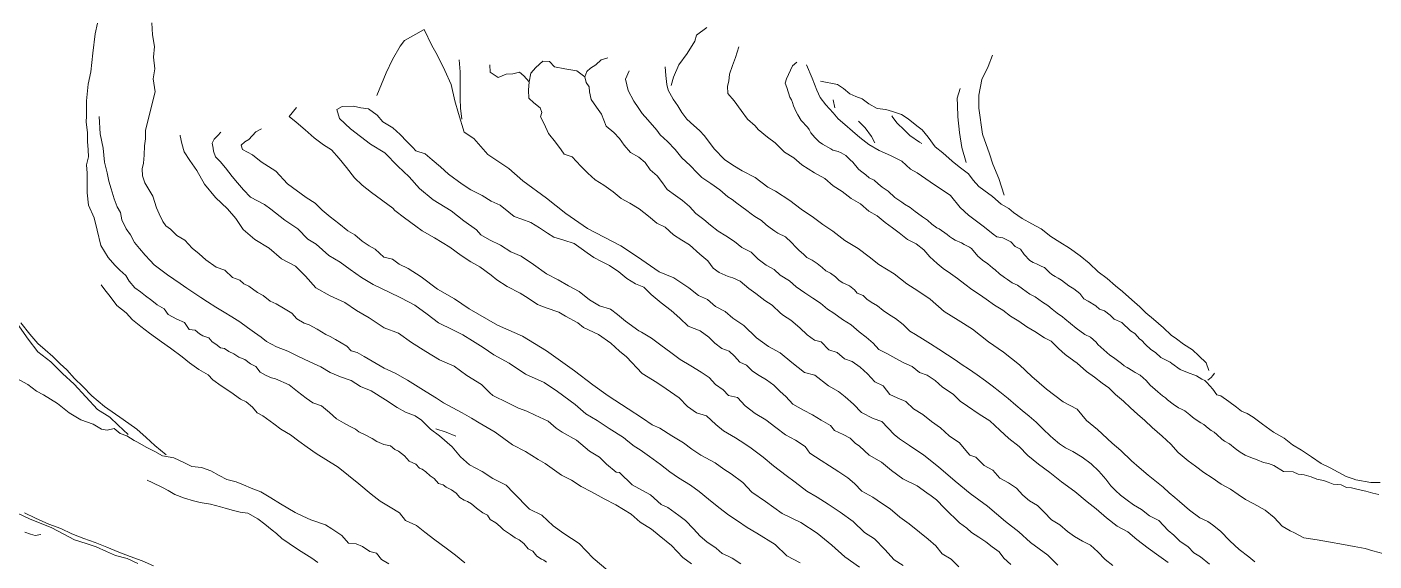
# Model space of a CAD drawing. Extents: x 683321 to 688873, y 7661944 to 7668387.
# Drawn here: x 686686.6 to 687184.1, y 7667749.8 to 7667947.3 of the extents above; entities that cross this region are included whole.
import ezdxf

# ---------------------------------------------------------------- set-up
doc = ezdxf.new("R2010")
doc.units = 0
doc.header["$MEASUREMENT"] = 0
doc.layers.add('01 CRESTA_Line', color=3, linetype='Continuous', lineweight=20)

msp = doc.modelspace()

# ---------------------------------------------------------------- linework, layer by layer
at = {"layer": '01 CRESTA_Line'}
for points in [[(686878.45, 7667749.4, 4330.08), (686877.41, 7667750.17, 4330.09), (686876.55, 7667750.59, 4330.1), (686874.85, 7667751.6, 4330.12), (686873.35, 7667753.48, 4330.12), (686871.66, 7667754.42, 4330.13), (686870.12, 7667756.39, 4330.13), (686868.3, 7667757.7, 4330.13), (686866.87, 7667758.48, 4330.13), (686865.14, 7667759.72, 4330.14), (686862.57, 7667761.37, 4330.16), (686861.36, 7667762.68, 4330.17), (686859.75, 7667763.95, 4330.2), (686857.71, 7667765.18, 4330.23), (686856.68, 7667766.77, 4330.24), (686854.98, 7667767.62, 4330.25), (686852.62, 7667769.46, 4330.27), (686850.81, 7667771, 4330.28), (686849.28, 7667771.92, 4330.29), (686848.1, 7667772.32, 4330.3), (686846.42, 7667773.32, 4330.31), (686845.08, 7667774.91, 4330.29), (686843.35, 7667776.22, 4330.29), (686841.34, 7667777.21, 4330.32), (686840.23, 7667777.98, 4330.34), (686838.6, 7667778.55, 4330.38), (686836.95, 7667780.36, 4330.4), (686835.46, 7667781.36, 4330.42), (686833.93, 7667782.81, 4330.44), (686832.53, 7667783.8, 4330.46), (686831.59, 7667784.16, 4330.47), (686830.21, 7667785.68, 4330.47), (686827.69, 7667786.73, 4330.49), (686826.02, 7667788.77, 4330.46), (686823.77, 7667790.49, 4330.42), (686822.46, 7667791.11, 4330.39), (686820.86, 7667792.5, 4330.35), (686818.33, 7667792.99, 4330.33), (686815.77, 7667794.01, 4330.31), (686814.09, 7667795.12, 4330.3), (686811.43, 7667796.55, 4330.3), (686809.18, 7667797.65, 4330.3), (686807.89, 7667798.61, 4330.3), (686805.71, 7667799.71, 4330.3), (686803.52, 7667801.01, 4330.3), (686800.95, 7667802.41, 4330.27), (686798.3, 7667804.74, 4330.2), (686795.33, 7667807.24, 4330.18), (686792.11, 7667808.35, 4330.17), (686789.66, 7667810.11, 4330.19), (686786.48, 7667812.54, 4330.22), (686783.37, 7667814.96, 4330.26), (686778.34, 7667817.2, 4330.32), (686776.88, 7667817.55, 4330.31), (686774.89, 7667818.5, 4330.27), (686772.69, 7667819.67, 4330.23), (686771.05, 7667821.75, 4330.24), (686769.14, 7667822.79, 4330.22), (686767.04, 7667824.4, 4330.22), (686764.79, 7667825.26, 4330.23), (686762.97, 7667826.52, 4330.24), (686761.09, 7667827.29, 4330.24), (686759.49, 7667828.4, 4330.25), (686758.04, 7667828.65, 4330.25), (686756.31, 7667829.99, 4330.28), (686755.01, 7667830.87, 4330.3), (686753.69, 7667832.33, 4330.34), (686751.48, 7667833.12, 4330.33), (686750.35, 7667833.91, 4330.34), (686748.68, 7667835.24, 4330.35), (686746.44, 7667835.52, 4330.31), (686744.81, 7667838.08, 4330.33), (686741.88, 7667839.24, 4330.32), (686738.68, 7667841.06, 4330.31), (686737.3, 7667843.06, 4330.32), (686734.66, 7667844.58, 4330.33), (686732.63, 7667846.16, 4330.35), (686730.38, 7667847.94, 4330.38), (686728.56, 7667849.33, 4330.39), (686726.38, 7667850.91, 4330.38), (686724.3, 7667853.36, 4330.42), (686723.04, 7667855.39, 4330.44), (686720.91, 7667857.44, 4330.45), (686719.07, 7667859.23, 4330.47), (686716.56, 7667862.02, 4330.53), (686713.8, 7667866.49, 4330.59), (686712.55, 7667872.14, 4330.65), (686711.42, 7667876.77, 4330.31), (686709.35, 7667881.4, 4330.33), (686708.77, 7667885.98, 4330.38), (686708.76, 7667889.24, 4330.43), (686708.84, 7667892.09, 4330.48), (686708.82, 7667893.32, 4330.51), (686708.61, 7667896.37, 4330.58), (686709.26, 7667899.25, 4330.65), (686709.22, 7667901.92, 4330.69), (686708.98, 7667905, 4330.7), (686708.93, 7667908.15, 4330.7), (686708.43, 7667912.18, 4330.83), (686708.54, 7667914.29, 4330.84), (686708.57, 7667920.02, 4330.85), (686709.22, 7667926.16, 4330.75), (686710.15, 7667930.67, 4330.66), (686710.9, 7667937.58, 4330.55), (686711.72, 7667944.76, 4330.49), (686712.62, 7667948.75, 4330.16)], [(686732.75, 7667948.82, 4347.31), (686732.98, 7667944.45, 4348.18), (686733.62, 7667940.15, 4349.37), (686733.34, 7667936.14, 4349.73), (686733.8, 7667931.8, 4350.56), (686733.23, 7667928.18, 4350.69), (686733.96, 7667923.33, 4351.84), (686730.32, 7667909.11, 4349.51), (686730.4, 7667907.46, 4350.25), (686730.37, 7667905.9, 4350.38), (686730, 7667903.35, 4350.43), (686729.8, 7667899.86, 4350.4), (686729.62, 7667897, 4350.39), (686729.16, 7667894.87, 4350.22), (686729.28, 7667892.25, 4350.32), (686730.15, 7667889.72, 4350.28), (686731.97, 7667886.59, 4350.38), (686733.01, 7667884.78, 4350.35), (686734.46, 7667880.5, 4350.24), (686735.37, 7667878.27, 4350.18), (686736.73, 7667875.4, 4350.09), (686737.9, 7667873.78, 4350.04), (686739.58, 7667872.5, 4350.02), (686741.95, 7667870.24, 4350.01), (686744.88, 7667868.53, 4350.04), (686747.54, 7667865.54, 4350.05), (686750.23, 7667863.38, 4350.1), (686752.69, 7667861.25, 4350.12), (686756.51, 7667858.55, 4350.17), (686759.65, 7667857.34, 4350.26), (686762.53, 7667854.7, 4350.2), (686765.16, 7667853.75, 4350.24), (686766.73, 7667852.34, 4350.23), (686768.49, 7667851.53, 4350.25), (686771.76, 7667849.13, 4350.25), (686773.86, 7667848.07, 4350.23), (686776.37, 7667845.92, 4350.18), (686778.56, 7667844.94, 4350.13), (686781.34, 7667843.37, 4350.09), (686784.44, 7667841.55, 4350.05), (686786.29, 7667839.39, 4350.04), (686789.01, 7667837.81, 4350.04), (686790.86, 7667837.15, 4350.04), (686793.79, 7667835.54, 4350.07), (686796.96, 7667833.62, 4350.13), (686798.58, 7667832.89, 4350.1), (686800.49, 7667831.77, 4350.04), (686804.65, 7667829.35, 4350.05), (686806.32, 7667827.61, 4350.03), (686808.55, 7667827.02, 4350.01), (686811.15, 7667825.48, 4349.95), (686818.52, 7667821.16, 4349.26), (686822.51, 7667819.33, 4349.51), (686827.17, 7667816.74, 4349.83), (686833.98, 7667812.39, 4349.94), (686837.85, 7667810.09, 4349.95), (686840.4, 7667808.36, 4349.96), (686847.3, 7667804.67, 4349.92), (686850.71, 7667802.66, 4349.92), (686853.59, 7667800.94, 4349.92), (686859.54, 7667797.55, 4349.97), (686865.94, 7667792.86, 4349.93), (686870.66, 7667790.39, 4350.02), (686875.39, 7667787.42, 4349.99), (686877.97, 7667785.94, 4350.01), (686884.01, 7667781.55, 4350.22), (686887.73, 7667779.75, 4350.31), (686891.21, 7667777.4, 4350.33), (686895.1, 7667775.42, 4350.3), (686899.81, 7667772.88, 4350.18), (686904.1, 7667770.64, 4350.12), (686909.7, 7667767.21, 4350.22), (686913.03, 7667764.19, 4350.32), (686917.19, 7667761.7, 4350.44), (686920.08, 7667759.34, 4350.7), (686924.59, 7667755.57, 4350.17), (686926.7, 7667753.37, 4349.93), (686928.8, 7667751.17, 4350.04), (686931.99, 7667748.83, 4350.19)], [(686826.02, 7667942.26, 4413.02), (686833.22, 7667946.41, 4417.8), (686836.11, 7667940.41, 4417.05), (686838.02, 7667937, 4416.99), (686840.85, 7667931.16, 4417.41), (686843.22, 7667926, 4417.64), (686844.59, 7667919.98, 4418), (686845.98, 7667915.33, 4418.32), (686848.02, 7667908.42, 4419.71), (686851.67, 7667906.09, 4419.72), (686856.75, 7667900.11, 4419.74), (686864.56, 7667894.98, 4419.7), (686869.72, 7667890.38, 4419.67), (686878.49, 7667884.01, 4419.65), (686885.65, 7667878.4, 4419.67), (686893.57, 7667872.82, 4419.67), (686905.89, 7667866.41, 4419.71), (686912.1, 7667862.35, 4419.72), (686920.09, 7667856.73, 4419.79), (686925.49, 7667854.54, 4419.81), (686931, 7667850.81, 4419.86), (686934.65, 7667848.05, 4419.93), (686937.9, 7667846.5, 4420), (686940.84, 7667843.94, 4420.02), (686944.41, 7667842.17, 4420.03), (686947.28, 7667839.65, 4420.05), (686951.36, 7667836.98, 4420.02), (686955.98, 7667832.34, 4419.89), (686960.42, 7667829.23, 4419.92), (686964.77, 7667826.83, 4419.96), (686969.02, 7667823.29, 4419.79), (686973.7, 7667819.62, 4418.91), (686977.57, 7667818.56, 4420.04), (686982.65, 7667814.63, 4420.25), (686986.31, 7667812.51, 4420.24), (686988.78, 7667810.54, 4420.26), (686991.84, 7667807.9, 4420.19), (686994.84, 7667804.77, 4420.14), (686999.1, 7667802.61, 4420.12), (687002.34, 7667801.44, 4420.24), (687006.81, 7667796.62, 4420.33), (687008.86, 7667795.04, 4420.27), (687012.5, 7667792.6, 4420.38), (687017.82, 7667788.94, 4420.4), (687023.29, 7667784.7, 4420.42), (687029.4, 7667779.41, 4420.39), (687034.89, 7667774.88, 4420.41), (687041.36, 7667770.17, 4420.44), (687048, 7667764.5, 4420.25), (687052.9, 7667760.7, 4420.04), (687057.24, 7667756.68, 4419.91), (687063.56, 7667752.02, 4419.85), (687067.31, 7667748.35, 4419.88)], [(686937.71, 7667947.15, 4460.33), (686933.89, 7667944.34, 4460.19), (686933.2, 7667942.01, 4460.84), (686930.46, 7667937.47, 4460.57), (686927.37, 7667933.34, 4460.02), (686925.36, 7667928.77, 4460.89), (686924.48, 7667925.64, 4461.07)], [(686826.02, 7667942.26, 4413.02), (686824.42, 7667940.24, 4412.91), (686821.53, 7667935.29, 4412.82), (686819.18, 7667930.38, 4412.68), (686815.79, 7667921.95, 4412.27)], [(686949.47, 7667939.99, 4467.74), (686948.28, 7667936, 4467.65), (686947.2, 7667933.04, 4467.51), (686946.06, 7667929.89, 4467.49), (686945.8, 7667927.32, 4468.02), (686945.35, 7667925.43, 4468.01), (686945.49, 7667922.66, 4468.17), (686947.79, 7667920.04, 4468.25), (686950.35, 7667916.41, 4468.23), (686952.68, 7667913.26, 4468.32), (686955.53, 7667910.8, 4468.44), (686956.69, 7667909.37, 4468.49), (686960.06, 7667906.51, 4468.53), (686962.96, 7667904.43, 4468.52), (686966.38, 7667901.01, 4468.56), (686969.83, 7667898.89, 4468.67), (686972.81, 7667896.33, 4468.77), (686977.39, 7667893.39, 4468.94), (686981.25, 7667891.28, 4469.03), (686984.38, 7667888.55, 4469.03), (686987.63, 7667886.43, 4468.54), (686990.98, 7667883.94, 4469.07), (686994.47, 7667881.92, 4469.14), (686997.55, 7667879.23, 4469.28), (687000.56, 7667877.44, 4469.47), (687003.55, 7667875.04, 4469.53), (687006.3, 7667872.99, 4469.56), (687008.71, 7667871.22, 4469.42), (687011.78, 7667868.72, 4469.36), (687014.99, 7667867.18, 4469.33), (687017.83, 7667864.88, 4469.24), (687020.09, 7667862.29, 4469.08), (687022.75, 7667859.9, 4469), (687025, 7667858.04, 4469.02), (687027.68, 7667856.14, 4469.03), (687030.26, 7667854.33, 4469), (687032.99, 7667852.24, 4469.09), (687035.52, 7667850.22, 4469.21), (687038.36, 7667848.4, 4469.25), (687040.79, 7667846.67, 4469.39), (687043.93, 7667844.45, 4469.5), (687047.04, 7667842.55, 4469.6), (687049.77, 7667840.44, 4469.77), (687052.88, 7667838.55, 4469.88), (687055.9, 7667836.45, 4470.01), (687058.78, 7667834.71, 4470.16), (687062.35, 7667832.33, 4470.27), (687064.84, 7667831.16, 4470.3), (687067.52, 7667828.38, 4470.31), (687070.01, 7667826.16, 4470.3), (687073.2, 7667823.84, 4470.37), (687074.39, 7667822.99, 4470.37), (687077.92, 7667819.98, 4470.46), (687080.85, 7667817.9, 4470.54), (687083.72, 7667815.67, 4470.57), (687086.13, 7667813.85, 4470.5), (687088.66, 7667811.43, 4470.45), (687091.52, 7667808.93, 4470.37), (687094.19, 7667806.46, 4470.24), (687096.76, 7667804.21, 4470.13), (687099.45, 7667801.76, 4470.05), (687102.11, 7667799.19, 4470.13), (687105.82, 7667796.01, 4470.34), (687108.99, 7667793.11, 4470.32), (687111.76, 7667790, 4470.17), (687115.47, 7667786.93, 4470.08), (687118.15, 7667784.89, 4470.11), (687121.24, 7667782.61, 4470.15), (687124.3, 7667780.64, 4470.2), (687127.61, 7667778.31, 4470.27), (687131.1, 7667776.37, 4470.32), (687133.9, 7667774.42, 4470.39), (687136.64, 7667772.6, 4470.45), (687139.71, 7667770.98, 4470.47), (687143.83, 7667768.65, 4470.51), (687147.23, 7667765.95, 4470.49), (687150.19, 7667762.77, 4470.5), (687153.11, 7667760.99, 4470.48), (687154.69, 7667760.27, 4470.38), (687158.17, 7667758.43, 4469.7), (687163.05, 7667757.68, 4470.02), (687167.29, 7667756.96, 4470.19), (687172.85, 7667756, 4470.18), (687176.71, 7667755.26, 4470.09), (687180.83, 7667754.46, 4470.21), (687183.63, 7667753.61, 4470.41), (687187.29, 7667752.68, 4470.94)], [(686846.19, 7667935.12, 4417.76), (686846.63, 7667930.77, 4418.67), (686846.62, 7667927.4, 4419.16), (686846.61, 7667924.23, 4419.91), (686846.52, 7667920.8, 4419.77), (686846.68, 7667917.25, 4419.59), (686847.23, 7667913.28, 4420)], [(686892.67, 7667928.86, 4442.47), (686892.93, 7667929.82, 4442.33), (686893.31, 7667930.82, 4442.18), (686894.75, 7667932.09, 4442.07), (686896.65, 7667933.32, 4442.38), (686898.59, 7667935.1, 4442.74), (686901.09, 7667935.91, 4443.09)], [(687043.23, 7667936.9, 4499.87), (687041.6, 7667932.69, 4499.88), (687039.19, 7667927.88, 4499.68), (687038.16, 7667922.12, 4499.53), (687038.11, 7667917.29, 4499.83), (687039.52, 7667907.7, 4499.4), (687042.11, 7667900.4, 4498.85), (687043.36, 7667896.62, 4498.12), (687045.49, 7667891.28, 4497.58), (687047.44, 7667885.12, 4496.97)], [(686857.5, 7667933.28, 4419.48), (686857.65, 7667930.55, 4420.2), (686860.57, 7667928.59, 4422.25), (686863.54, 7667929.84, 4423.91), (686866.03, 7667929.96, 4425.45), (686868.46, 7667930.6, 4427.02), (686870.1, 7667929.24, 4428.82), (686872.01, 7667927.01, 4430.44), (686871.81, 7667923.9, 4430.39), (686871.98, 7667921.02, 4430.2), (686873.81, 7667919.24, 4430.08), (686876.09, 7667917.46, 4430), (686876.74, 7667915.67, 4429.96), (686876.3, 7667914.07, 4429.94), (686877.63, 7667911.45, 4429.88), (686879.19, 7667907.91, 4429.94), (686881.84, 7667904.75, 4429.99), (686883.88, 7667901.88, 4429.99), (686884.97, 7667900.31, 4429.98), (686887.92, 7667899.26, 4429.95), (686891.16, 7667895.87, 4429.94), (686893.7, 7667893.29, 4429.95), (686896.49, 7667890.74, 4429.9), (686899.67, 7667888.81, 4429.9), (686903.09, 7667886.32, 4429.87), (686906.01, 7667883.9, 4429.92), (686909.19, 7667882.22, 4429.92), (686912.66, 7667880.05, 4429.93), (686916.07, 7667877.41, 4429.95), (686919.22, 7667874.83, 4430.07), (686922.31, 7667873.29, 4430.17), (686925.31, 7667870.51, 4430.26), (686928.45, 7667868.52, 4430.25), (686931.24, 7667866.75, 4430.22), (686935.04, 7667863.27, 4430.21), (686938.01, 7667860.85, 4430.22), (686940.04, 7667858.18, 4430.22), (686942.28, 7667856.59, 4430.22), (686945.58, 7667855.11, 4430.15), (686947.3, 7667854.61, 4430.09), (686950.01, 7667853.3, 4430.07), (686953.16, 7667850.6, 4430.03), (686955.77, 7667848.79, 4429.99), (686959.04, 7667846.23, 4429.96), (686961.84, 7667844.44, 4429.95), (686964.9, 7667841.54, 4429.93), (686965.96, 7667840.6, 4429.9), (686968.74, 7667838.91, 4429.89), (686972.04, 7667836.07, 4429.79), (686974.7, 7667833.46, 4429.75), (686977.46, 7667831.47, 4429.74), (686979.89, 7667830.92, 4429.74), (686982.74, 7667827.95, 4429.76), (686985.86, 7667826.99, 4429.86), (686988.52, 7667824.61, 4429.95), (686991.3, 7667823.63, 4430.01), (686994.3, 7667821.53, 4430.07), (686997, 7667819.12, 4430.04), (686999.66, 7667816.15, 4430.02), (687002.77, 7667814.63, 4430.11), (687005.25, 7667811.46, 4430.09), (687007.96, 7667810.15, 4430.11), (687011.19, 7667808.82, 4430.13), (687014.04, 7667806.19, 4430.09), (687017.43, 7667804.03, 4430.02), (687020.61, 7667801.45, 4430.02), (687024.02, 7667799.1, 4430.01), (687027.2, 7667796.19, 4429.99), (687031.05, 7667793.61, 4429.99), (687033.36, 7667790.77, 4429.94), (687034.82, 7667789.02, 4429.91), (687036.97, 7667788.29, 4429.92), (687040.06, 7667785.23, 4429.91), (687043.3, 7667783.48, 4429.96), (687045.94, 7667780.47, 4429.96), (687049.15, 7667778.73, 4430.01), (687052.02, 7667776.79, 4430.02), (687054.37, 7667774.27, 4430.05), (687056.82, 7667772.1, 4430.06), (687059.85, 7667770.4, 4430.05), (687062.29, 7667767.98, 4430.01), (687064.99, 7667765.14, 4429.93), (687068.09, 7667763.27, 4429.97), (687070.83, 7667760.81, 4430.02), (687073.47, 7667758.96, 4430.09), (687076.42, 7667757.18, 4430.14), (687079.43, 7667755.74, 4430.17), (687082.07, 7667753.3, 4430.2), (687084.77, 7667750.4, 4430.23), (687087.59, 7667748.17, 4430.26)], [(687108.05, 7667749.35, 4440.31), (687104.65, 7667751.77, 4440.27), (687100.65, 7667754.61, 4440.25), (687096.47, 7667757.8, 4440.29), (687093.19, 7667760.7, 4440.3), (687089.27, 7667762.73, 4440.27), (687085.31, 7667765.87, 4440.27), (687081.47, 7667769.21, 4440.3), (687078.17, 7667771.77, 4440.21), (687073.6, 7667775.51, 4440.18), (687068.65, 7667779.11, 4440.17), (687064.32, 7667782.58, 4440.15), (687060.14, 7667785.7, 4440.16), (687056.27, 7667788.82, 4440.17), (687053.07, 7667792.19, 4440.19), (687049.2, 7667795.15, 4440.23), (687045.85, 7667798.23, 4440.33), (687042.14, 7667801.65, 4440.3), (687038.28, 7667804.12, 4440.27), (687033.95, 7667807.12, 4440.24), (687031.28, 7667808.91, 4440.22), (687028.62, 7667811.55, 4440.21), (687024.69, 7667814.1, 4440.19), (687022.02, 7667816.59, 4440.14), (687019.01, 7667818.54, 4440.08), (687016.19, 7667819.55, 4440.03), (687013.5, 7667821.78, 4440), (687010.47, 7667823.12, 4439.91), (687007.47, 7667824.8, 4439.83), (687004.14, 7667826.53, 4439.76), (687001.18, 7667828.09, 4439.71), (686999.09, 7667830.47, 4439.69), (686996.5, 7667832.59, 4439.64), (686993.88, 7667834.61, 4439.62), (686991.02, 7667837.14, 4439.65), (686987.72, 7667839.17, 4439.64), (686984.63, 7667841.52, 4439.63), (686982.21, 7667843.02, 4439.6), (686979.6, 7667845.18, 4439.64), (686976.86, 7667847.04, 4439.7), (686973.83, 7667849.05, 4439.77), (686970.71, 7667851.27, 4439.84), (686968.17, 7667853.49, 4439.84), (686964.77, 7667855.49, 4439.82), (686962.49, 7667857.61, 4439.81), (686959.63, 7667859.28, 4439.81), (686956.59, 7667861.52, 4439.87), (686954.01, 7667864, 4439.93), (686950.64, 7667865.74, 4439.9), (686947.86, 7667868.01, 4439.93), (686944.75, 7667870.14, 4439.97), (686941.9, 7667871.78, 4440), (686939.03, 7667874, 4440.07), (686936.54, 7667876.18, 4440.09), (686933.65, 7667878.36, 4440.16), (686931.23, 7667880.88, 4440.22), (686928.7, 7667883.17, 4440.25), (686926.16, 7667885, 4440.25), (686923.05, 7667887.23, 4440.27), (686921.29, 7667889.72, 4440.32), (686919.28, 7667892.3, 4440.36), (686916.75, 7667894.55, 4440.43), (686914.89, 7667897.22, 4440.48), (686912.57, 7667899.15, 4440.44), (686909.45, 7667900.87, 4440.47), (686907.18, 7667903.63, 4440.49), (686905.37, 7667906.12, 4440.56), (686903.33, 7667908.35, 4440.6), (686900.44, 7667910.67, 4440.56), (686899.65, 7667912.87, 4440.48), (686898.74, 7667915.11, 4440.4), (686896.94, 7667917.64, 4440.29), (686894.91, 7667920.48, 4440.26), (686894.35, 7667923.39, 4440.26), (686894.17, 7667925.18, 4440.25), (686893.09, 7667926.82, 4441.12), (686892.67, 7667928.86, 4442.47), (686889.68, 7667931.08, 4439.43), (686885.19, 7667931.89, 4436.31), (686881.38, 7667932.61, 4432.76), (686879.57, 7667934.54, 4431.1), (686877.07, 7667934.62, 4430.73), (686874.49, 7667932.31, 4430.28), (686872.68, 7667930.17, 4430.02), (686872.01, 7667927.01, 4430.44)], [(686908.98, 7667931.07, 4449.61), (686908.98, 7667931.07, 4449.95), (686907.67, 7667928.01, 4449.96), (686908.67, 7667923.8, 4450.03), (686910.72, 7667919.9, 4449.77), (686912.35, 7667917.55, 4449.86), (686913.81, 7667915.31, 4449.92), (686915.85, 7667912.93, 4450), (686919.18, 7667909.2, 4449.89), (686920.47, 7667907.41, 4449.8), (686923.2, 7667904.91, 4449.71), (686926.01, 7667902.01, 4449.64), (686928.47, 7667898.96, 4449.6), (686931.47, 7667896.06, 4449.59), (686934.14, 7667893.36, 4449.43), (686935.86, 7667891.61, 4449.34), (686939.1, 7667889.42, 4449.23), (686942.5, 7667887.09, 4449.15), (686945.46, 7667884.54, 4449.05), (686947.02, 7667883.47, 4449), (686948.78, 7667882.18, 4448.97), (686950.6, 7667880.85, 4448.97), (686952.45, 7667879.43, 4448.93), (686953.99, 7667878.21, 4448.92), (686955.46, 7667877.26, 4448.87), (686957.82, 7667875.75, 4448.81), (686959.61, 7667874.12, 4448.73), (686961.08, 7667873.01, 4448.74), (686962.76, 7667871.8, 4448.7), (686963.92, 7667871.05, 4448.7), (686966.69, 7667869.72, 4448.65), (686968.96, 7667867.66, 4448.68), (686970.51, 7667865.92, 4448.68), (686971.75, 7667864.72, 4448.63), (686973.33, 7667863.32, 4448.62), (686974.62, 7667862.09, 4448.57), (686976.6, 7667861.08, 4448.54), (686978.41, 7667859.86, 4448.57), (686980.25, 7667858.34, 4448.53), (686981.66, 7667857.17, 4448.56), (686983.29, 7667856.27, 4448.59), (686985.21, 7667854.95, 4448.55), (686986.59, 7667853.55, 4448.53), (686987.96, 7667852.69, 4448.54), (686990.31, 7667851.6, 4448.54), (686992.17, 7667850.17, 4448.54), (686993.22, 7667848.88, 4448.61), (686995.45, 7667848.02, 4448.67), (686996.79, 7667846.68, 4448.63), (686998.34, 7667845.62, 4448.63), (687000.67, 7667844.2, 4448.59), (687002.83, 7667842.47, 4448.54), (687005.15, 7667840.91, 4448.49), (687007.4, 7667839.48, 4448.44), (687010.18, 7667837.27, 4448.4), (687012.67, 7667834.8, 4448.39), (687014.78, 7667833.64, 4448.39), (687017.28, 7667831.98, 4448.35), (687020.25, 7667830.11, 4448.47), (687023.3, 7667828.2, 4448.56), (687026.55, 7667826.13, 4448.6), (687029.34, 7667824.25, 4448.68), (687031.93, 7667822.42, 4448.75), (687034.37, 7667820.86, 4448.82), (687037.56, 7667818.74, 4448.86), (687040.59, 7667816.5, 4448.89), (687043.11, 7667814.66, 4448.94), (687045.93, 7667812.43, 4449.07), (687048.91, 7667810.01, 4449.11), (687051.8, 7667807.49, 4449.1), (687054.09, 7667805.5, 4449.05), (687056.71, 7667803.46, 4449.05), (687059.27, 7667801.15, 4449.14), (687061.86, 7667798.56, 4449.17), (687064.43, 7667796.15, 4449.23), (687065.61, 7667795.11, 4449.22), (687067.96, 7667793.25, 4449.2), (687070.18, 7667791.77, 4449.19), (687072.83, 7667790.35, 4449.2), (687076.33, 7667788.28, 4449.28), (687079.57, 7667785.8, 4449.24), (687082.4, 7667783.09, 4449.27), (687085.08, 7667780.14, 4449.32), (687086.94, 7667777.69, 4449.38), (687088.6, 7667775.89, 4449.45), (687090.51, 7667774.2, 4449.48), (687092.88, 7667772.35, 4449.54), (687095.23, 7667770.64, 4449.6), (687098.16, 7667768.88, 4449.69), (687101.22, 7667766.62, 4449.87), (687104.61, 7667764.89, 4450.09), (687108.08, 7667761.2, 4450.31), (687110.1, 7667759.42, 4450.51), (687112.34, 7667757.22, 4450.63), (687115.49, 7667755.06, 4450.75), (687117.55, 7667752.86, 4450.86), (687120.04, 7667751.37, 4450.44), (687123.27, 7667748.73, 4449.9)], [(686922.32, 7667932.52, 4457.21), (686922.58, 7667929.37, 4458.51), (686922.95, 7667926.08, 4459.74), (686923.43, 7667923.99, 4459.84), (686925.28, 7667920.62, 4460.02), (686926.95, 7667918.14, 4459.88), (686928.45, 7667915.67, 4459.75), (686930.31, 7667913.21, 4459.66), (686932.92, 7667910.9, 4459.56), (686935, 7667908.99, 4459.59), (686936.83, 7667907.03, 4459.62), (686940.38, 7667902.27, 4459.59), (686944.17, 7667898.3, 4459.47), (686947.27, 7667896.23, 4459.01), (686950.73, 7667894.15, 4459.24), (686955.47, 7667891.6, 4459.39), (686960.17, 7667888.09, 4459.35), (686963.04, 7667886.61, 4459.37), (686968.34, 7667883.14, 4459.42), (686972.51, 7667879.97, 4459.5), (686977.13, 7667876.81, 4459.57), (686980.5, 7667874.34, 4459.7), (686984.19, 7667871.86, 4459.81), (686988.59, 7667868.41, 4460.02), (686993.55, 7667865.39, 4460.11), (686997.61, 7667862.36, 4460.12), (687001.24, 7667859.49, 4460.17), (687006.85, 7667856.03, 4460.32), (687011.57, 7667852.39, 4460.39), (687015.65, 7667849.7, 4460.36), (687020.14, 7667846.63, 4460.31), (687025.32, 7667842.15, 4460.27), (687030.45, 7667838.86, 4460.3), (687035.81, 7667835.59, 4460.35), (687041.71, 7667830.96, 4460.23), (687047.27, 7667827.06, 4460.17), (687053.13, 7667822.44, 4460.15), (687057.67, 7667818.07, 4460.05), (687063.15, 7667813.38, 4460.08), (687069.31, 7667808.75, 4459.86), (687074.51, 7667805.99, 4459.96), (687077.91, 7667801.77, 4460.04), (687081.94, 7667798.43, 4460.13), (687087.33, 7667793.38, 4460.14), (687090.53, 7667790.72, 4460.12), (687094.48, 7667786.94, 4460.06), (687097.35, 7667784.4, 4460.15), (687100.63, 7667781.55, 4460.25), (687103.72, 7667779.09, 4460.37), (687106.17, 7667777.16, 4460.34), (687108.39, 7667775.08, 4460.31), (687110.53, 7667773.35, 4460.28), (687112.19, 7667771.91, 4460.27), (687115.94, 7667768.64, 4460.24), (687119.74, 7667765.89, 4460.27), (687122.71, 7667764.47, 4460.23), (687124.48, 7667763.24, 4460.43), (687127.43, 7667760.92, 4460.34), (687130.88, 7667757.28, 4459.99), (687134.27, 7667754.15, 4459.99), (687137.85, 7667751.46, 4460.17), (687140.08, 7667749.55, 4460.36)], [(686970.86, 7667934.27, 4481.97), (686969.27, 7667932.9, 4481.99), (686967.13, 7667928.1, 4481.82), (686966.65, 7667926.48, 4481.77), (686967.23, 7667924.95, 4481.7), (686968.27, 7667921.41, 4481.64), (686968.9, 7667920.35, 4481.6), (686969.3, 7667919.36, 4481.57), (686969.63, 7667918.21, 4481.54), (686970.69, 7667915.94, 4481.49), (686971.23, 7667914.83, 4481.48), (686972.49, 7667912.72, 4481.46), (686974.91, 7667910.25, 4481.52), (686975.52, 7667909.45, 4481.53), (686976.14, 7667908.23, 4481.52), (686977.61, 7667906.4, 4481.53), (686979.18, 7667904.79, 4481.26), (686980.43, 7667904.02, 4481.5), (686983.42, 7667902.2, 4481.53), (686984.27, 7667901.75, 4481.55), (686986.18, 7667901.25, 4481.58), (686987.24, 7667900.83, 4481.58), (686988.96, 7667899.78, 4481.6), (686990.65, 7667898.22, 4481.49), (686991.54, 7667897.27, 4481.42), (686993.74, 7667894.74, 4481.17), (686994.37, 7667894.07, 4481.21), (686996.44, 7667892.6, 4481.15), (686997.57, 7667891.5, 4481.11), (686999.42, 7667890.64, 4481.08), (687000.97, 7667889.32, 4481.1), (687002.43, 7667888.11, 4481.15), (687004.59, 7667886.64, 4481.22), (687007.1, 7667884.27, 4481.32), (687008.99, 7667883.03, 4481.41), (687009.66, 7667882.59, 4481.44), (687010.66, 7667881.83, 4481.49), (687012.78, 7667880.62, 4481.56), (687014.56, 7667879.08, 4481.6), (687015.51, 7667878.42, 4481.6), (687017.38, 7667877.06, 4481.61), (687019.22, 7667875.94, 4481.62), (687020.74, 7667874.39, 4481.61), (687022.56, 7667873.11, 4481.62), (687023.52, 7667872.62, 4481.63), (687026.43, 7667870.6, 4481.55), (687027.25, 7667869.83, 4481.5), (687028.4, 7667869.14, 4481.44), (687029.39, 7667868.55, 4481.37), (687031.73, 7667867.52, 4481.22), (687032.72, 7667866.89, 4481.13), (687034.72, 7667865.95, 4481.08), (687035.48, 7667865.41, 4481.06), (687037.71, 7667862.6, 4480.93), (687038.49, 7667861.93, 4480.91), (687039.44, 7667861.1, 4480.89), (687041.41, 7667859.72, 4481.11), (687043.18, 7667858.24, 4481.34), (687044.15, 7667857.47, 4481.02), (687045.74, 7667856.06, 4480.13), (687047.57, 7667854.72, 4479.92), (687048.68, 7667853.93, 4479.92), (687050.48, 7667852.77, 4479.97), (687052.44, 7667851.84, 4480.06), (687054.23, 7667850.52, 4480.1), (687056.95, 7667848.52, 4480.07), (687058.89, 7667847.5, 4480.15), (687061.65, 7667845.54, 4480.24), (687063.62, 7667844.37, 4480.29), (687065.27, 7667842.95, 4480.34), (687067.09, 7667841.48, 4480.39), (687069.01, 7667840.11, 4480.4), (687069.94, 7667839.35, 4480.4), (687074.1, 7667835.96, 4480.43), (687077.23, 7667833.67, 4480.41), (687079.37, 7667832.58, 4480.41), (687081.45, 7667830.8, 4480.42), (687082.08, 7667829.94, 4480.44), (687086.57, 7667826.02, 4480.57), (687087.88, 7667825.06, 4480.58), (687088.81, 7667824.38, 4480.58), (687090.82, 7667822.86, 4480.59), (687091.87, 7667822.01, 4480.59), (687092.97, 7667821.36, 4480.6), (687095.08, 7667820.11, 4480.68), (687095.91, 7667819.53, 4480.68), (687097.7, 7667818.61, 4480.76), (687099.99, 7667816.56, 4480.64), (687101.43, 7667814.94, 4480.62), (687103.21, 7667813.31, 4480.59), (687104.27, 7667812.45, 4480.56), (687105.91, 7667810.9, 4480.51), (687107.02, 7667810.15, 4480.48), (687107.86, 7667809.49, 4480.46), (687109.89, 7667807.91, 4480.4), (687111.9, 7667806.48, 4480.28), (687113.04, 7667806, 4480.23), (687114.17, 7667805.36, 4480.14), (687116.03, 7667803.92, 4479.94), (687117.04, 7667803, 4479.85), (687118.04, 7667802.31, 4479.81), (687120.12, 7667800.95, 4479.72), (687121.24, 7667800.28, 4479.67), (687122.86, 7667799.01, 4479.54), (687123.91, 7667798.1, 4479.43), (687125.03, 7667797.49, 4479.37), (687126.01, 7667796.7, 4479.31), (687127.84, 7667794.92, 4479.16), (687128.82, 7667794.18, 4479.12), (687130.69, 7667793.13, 4479.05), (687132.79, 7667791.5, 4478.99), (687134.7, 7667790.14, 4478.89), (687136.44, 7667788.95, 4478.75), (687138.58, 7667788.16, 4478.63), (687140.95, 7667787.23, 4478.54), (687143.21, 7667786.35, 4478.4), (687145.09, 7667785.88, 4478.3), (687147.14, 7667785.12, 4478.17), (687150.6, 7667782.92, 4477.92), (687154.27, 7667782.8, 4477.68), (687156.13, 7667781.92, 4477.55), (687158.25, 7667781.7, 4477.37), (687160.87, 7667780.96, 4477.11), (687163.02, 7667780.16, 4476.86), (687165.37, 7667779.66, 4476.56), (687167.15, 7667778.97, 4476.38), (687168.96, 7667778.29, 4476.2), (687171.91, 7667778.08, 4475.84), (687173.91, 7667777.06, 4475.57), (687175.75, 7667776.91, 4475.37), (687178.21, 7667776.33, 4475.09), (687181.11, 7667775.74, 4474.77), (687183.65, 7667774.94, 4474.48), (687185.85, 7667774.41, 4474.24)], [(687186.37, 7667778.84, 4478.87), (687182.89, 7667778.93, 4478.85), (687177.36, 7667779.83, 4479.56), (687176.43, 7667780.3, 4479.7), (687173.83, 7667781.06, 4480.01), (687170.8, 7667782.68, 4480.73), (687167.88, 7667784.36, 4481.24), (687164.63, 7667785.92, 4481.66), (687160.95, 7667788.33, 4482.13), (687157.29, 7667790.91, 4482.62), (687153.97, 7667792.84, 4483.14), (687150.96, 7667795.28, 4483.75), (687146.93, 7667797.49, 4484.2), (687142.96, 7667800.48, 4484.88), (687139.47, 7667803.01, 4485.51), (687137.24, 7667804.44, 4485.85), (687135.14, 7667805.29, 4486.05), (687133.36, 7667806.7, 4486.39), (687130.52, 7667808.81, 4486.72), (687127.53, 7667810.97, 4487.24), (687125.99, 7667811.31, 4487.05), (687124.58, 7667813.41, 4487.72), (687122.35, 7667815.81, 4489.74), (687121.57, 7667816.55, 4489.79), (687120.52, 7667817.15, 4489.61), (687118.55, 7667818.35, 4489.67), (687115.26, 7667819.57, 4489.74), (687112.5, 7667820.67, 4489.69), (687109.4, 7667822.95, 4489.82), (687108.74, 7667823.36, 4489.86), (687105.37, 7667825.15, 4489.92), (687103.36, 7667826.96, 4490), (687101.72, 7667828.03, 4490.06), (687099.75, 7667829.91, 4490.1), (687098.18, 7667831.46, 4490.16), (687097.57, 7667831.91, 4490.12), (687095.76, 7667833.97, 4490.15), (687094.21, 7667834.98, 4490.11), (687090.9, 7667838, 4490.29), (687088.13, 7667839.23, 4490.41), (687086.69, 7667840.81, 4490.44), (687084.53, 7667842.32, 4490.43), (687082.69, 7667843.04, 4490.49), (687081.3, 7667844.27, 4490.54), (687078.53, 7667845.94, 4490.64), (687076.95, 7667846.86, 4490.89), (687075.46, 7667848.79, 4490.96), (687073.23, 7667850.51, 4491.15), (687071.39, 7667851.58, 4491.24), (687068.68, 7667853.71, 4491.46), (687067.44, 7667854.48, 4491.5), (687066.3, 7667855.06, 4491.59), (687065.13, 7667855.8, 4491.65), (687064.18, 7667856.59, 4491.63), (687062.35, 7667858.34, 4491.92), (687061.46, 7667858.71, 4492), (687059.47, 7667859.77, 4492.01), (687058.21, 7667860.28, 4492.03), (687057.02, 7667860.96, 4491.95), (687054.9, 7667863.25, 4492.41), (687053.51, 7667865.11, 4492.48), (687051.55, 7667866.1, 4492.32), (687049.99, 7667867.9, 4492.27), (687046.96, 7667869.32, 4491.99), (687044.82, 7667869.73, 4492.08), (687043.38, 7667870.65, 4492.14), (687040.26, 7667873.34, 4492.16), (687034.37, 7667877.7, 4492.23), (687031.24, 7667880.52, 4492.25), (687027.66, 7667885.01, 4492.1), (687020.1, 7667890.07, 4491.73), (687015.38, 7667893.42, 4491.5), (687012.86, 7667894.78, 4491.27), (687009.74, 7667897.65, 4490.78), (687005.53, 7667899.76, 4490.4), (687001.29, 7667901.59, 4490.12), (686997.46, 7667903.85, 4488.15), (686994.12, 7667906.49, 4487.55), (686991.5, 7667908.8, 4487.45), (686988.62, 7667911.29, 4487.37), (686986.2, 7667913.36, 4487.28), (686984.29, 7667915.57, 4486.75), (686981.68, 7667918.48, 4484.92), (686979.5, 7667921.19, 4484.54), (686978.26, 7667923.96, 4484.42), (686976.61, 7667928.41, 4484.42), (686974.44, 7667933.28, 4484.2)], [(687123.1, 7667820.29, 4489.95), (687122.08, 7667823.14, 4490.62), (687119.44, 7667825.69, 4490.93), (687117.04, 7667827.99, 4491.31), (687113.77, 7667830.07, 4491.58), (687111.09, 7667832.06, 4492.04), (687109.18, 7667833.35, 4492.16), (687106.31, 7667836.04, 4492.59), (687102.65, 7667839.29, 4493.17), (687099.86, 7667841.63, 4493.66), (687097.6, 7667843.8, 4493.84), (687094.59, 7667846.39, 4494.17), (687091.22, 7667849.51, 4494.56), (687088.66, 7667851.55, 4494.76), (687085.5, 7667854.34, 4495.08), (687082.25, 7667856.83, 4495.17), (687078.88, 7667859.96, 4495.49), (687075.62, 7667862.73, 4495.72), (687071.67, 7667865.51, 4495.78), (687068, 7667867.73, 4496.16), (687064.68, 7667869.8, 4496.3), (687061.16, 7667872.62, 4496.39), (687057.74, 7667874.58, 4496.54), (687054.16, 7667876.46, 4496.49), (687050.99, 7667878.75, 4496.38), (687049.16, 7667880.19, 4496.34), (687046.38, 7667881.84, 4495.82), (687043.15, 7667884.59, 4495.95), (687040, 7667886.99, 4496.37), (687038.09, 7667888.32, 4496.46), (687036.01, 7667890.73, 4496.99), (687034.29, 7667893.05, 4497.44), (687030.81, 7667895.58, 4496.55), (687028.27, 7667897.66, 4496.71), (687024.83, 7667900.8, 4496.64), (687022, 7667902.99, 4496.36), (687019.4, 7667906.54, 4495.98), (687017.2, 7667909.25, 4495.28), (687015.2, 7667910.81, 4494.85), (687012.01, 7667913.37, 4493.99), (687009.54, 7667914.89, 4493.29), (687006.24, 7667916.07, 4492.6), (687003.8, 7667916.84, 4491.9), (687000.55, 7667917.17, 4490.92), (686997.46, 7667918.89, 4490.63), (686995.1, 7667920.79, 4489.88), (686992.7, 7667921.57, 4488.74), (686990.52, 7667922.54, 4488.09), (686988.12, 7667924.61, 4487.53), (686985.93, 7667925.98, 4487.01), (686979.66, 7667927.29, 4485.09)], [(686984.35, 7667920.42, 4486.37), (686984.92, 7667917.43, 4487.11)], [(687031.23, 7667924.56, 4498.66), (687030.19, 7667921.05, 4498.68), (687030.25, 7667918.44, 4498.44), (687030.32, 7667914.11, 4498.4), (687030.94, 7667908.34, 4498.24), (687031.89, 7667902.71, 4497.69), (687033.49, 7667897.16, 4497.34)], [(686783.36, 7667914.15, 4389.97), (686786.12, 7667917.58, 4390.62)], [(687030.74, 7667747.74, 4399.66), (687027.92, 7667750.59, 4399.63), (687024.64, 7667752.52, 4399.54), (687022.19, 7667755.51, 4399.47), (687019.45, 7667757.98, 4399.37), (687016.2, 7667760.5, 4399.34), (687012.43, 7667763.56, 4399.39), (687009.01, 7667766.03, 4399.5), (687005.44, 7667769.12, 4399.66), (687002.21, 7667771.24, 4399.68), (686999.03, 7667773.44, 4399.67), (686994.91, 7667775.67, 4399.7), (686992.19, 7667778.5, 4399.76), (686989.7, 7667780.56, 4399.68), (686986.37, 7667782.9, 4399.7), (686982.98, 7667785.11, 4399.65), (686979.9, 7667787.08, 4399.66), (686975.77, 7667789.77, 4399.69), (686974.01, 7667792.23, 4399.67), (686970.45, 7667794.5, 4399.74), (686966.68, 7667796.58, 4399.68), (686963.2, 7667799.19, 4399.69), (686959.41, 7667802.01, 4399.8), (686955.47, 7667804.39, 4399.88), (686951.81, 7667807.28, 4399.82), (686949.04, 7667810.35, 4399.83), (686945.69, 7667811.03, 4399.81), (686943.65, 7667813.19, 4399.79), (686940.84, 7667815.18, 4399.81), (686938.48, 7667817.69, 4399.81), (686935.55, 7667819.67, 4399.79), (686931.78, 7667821.97, 4399.97), (686927.78, 7667824.42, 4399.95), (686924.37, 7667827.02, 4399.92), (686920.66, 7667829.63, 4399.82), (686917.26, 7667832.27, 4399.78), (686913.54, 7667834.42, 4399.79), (686912.59, 7667834.95, 4399.76), (686907.64, 7667838.49, 4399.74), (686904.74, 7667841.05, 4399.74), (686902.15, 7667843.02, 4399.79), (686898.05, 7667844.19, 4399.73), (686894.32, 7667846.49, 4399.77), (686890.52, 7667849.52, 4399.85), (686886.55, 7667851.63, 4399.84), (686882.72, 7667853.83, 4399.89), (686878.51, 7667856.07, 4399.95), (686873.68, 7667859.48, 4399.87), (686869.04, 7667862.56, 4399.87), (686865.26, 7667864.13, 4399.93), (686861.44, 7667866.59, 4399.91), (686857.42, 7667868.6, 4400), (686854.17, 7667870.5, 4400.13), (686852.57, 7667872.25, 4400.17), (686847.89, 7667875.65, 4400.2), (686843.26, 7667879.34, 4400.25), (686836.61, 7667883.43, 4400.24), (686831.6, 7667887.59, 4400.33), (686827.78, 7667891.89, 4400.49), (686823.49, 7667895.83, 4400.54), (686818.79, 7667900.74, 4402.16), (686813.51, 7667904.01, 4401.49), (686806.05, 7667909.63, 4401.8), (686802.04, 7667913.47, 4401.52), (686801.03, 7667916.76, 4402.32), (686803, 7667917.95, 4403.16), (686807.12, 7667918.01, 4406.22), (686809.85, 7667917.41, 4408.12), (686812.67, 7667917.08, 4410.67), (686815.9, 7667914.68, 4410.15), (686818.04, 7667912.22, 4409.97), (686821.66, 7667910.04, 4410.05), (686824.35, 7667907.58, 4410.07), (686826.81, 7667904.91, 4410.06), (686829.08, 7667902.77, 4409.95), (686830.16, 7667901.49, 4409.89), (686833.68, 7667900.45, 4409.88), (686836.28, 7667898.22, 4410.02), (686839.33, 7667895.64, 4410.22), (686842.3, 7667892.88, 4410.3), (686847.36, 7667889.18, 4410.27), (686850.46, 7667887.04, 4410.32), (686854.65, 7667885.03, 4410.37), (686857.99, 7667882.89, 4410.36), (686861.37, 7667881.38, 4410.37), (686864.55, 7667878.89, 4410.34), (686866.54, 7667877.2, 4410.32), (686869.3, 7667876.28, 4410.37), (686872.62, 7667875.08, 4410.42), (686875.84, 7667873.11, 4410.42), (686878.83, 7667871.13, 4410.44), (686881.2, 7667869.54, 4410.45), (686884.83, 7667868.52, 4410.46), (686888.64, 7667867.26, 4410.42), (686891.27, 7667865.39, 4410.4), (686893.43, 7667863.85, 4410.39), (686895.98, 7667862.12, 4410.39), (686898.76, 7667860.56, 4410.32), (686901.73, 7667859.12, 4410.26), (686905.17, 7667856.75, 4410.14), (686908.18, 7667854.33, 4410.1), (686911.33, 7667852.37, 4410.14), (686914.41, 7667851.11, 4410.13), (686917.16, 7667848.39, 4410.15), (686920.8, 7667845.36, 4410.17), (686924.5, 7667842.52, 4410.28), (686927.66, 7667839.66, 4410.31), (686930.81, 7667836.71, 4410.38), (686935.24, 7667834.91, 4410.6), (686938.41, 7667832.59, 4410.58), (686940.63, 7667830.43, 4410.5), (686943.21, 7667828.41, 4410.44), (686945.9, 7667827.41, 4410.43), (686947.95, 7667825.62, 4410.41), (686949.89, 7667823.41, 4410.33), (686952.29, 7667822.31, 4410.26), (686954.55, 7667820.01, 4410.21), (686957.02, 7667818.44, 4410.2), (686959.65, 7667816.88, 4410.2), (686962.44, 7667814.91, 4410.16), (686964.73, 7667812.54, 4410.13), (686966.84, 7667810.75, 4410.11), (686969.46, 7667807.9, 4410.16), (686973.41, 7667805.67, 4410.23), (686976.71, 7667803.92, 4410.28), (686979.96, 7667801.9, 4410.32), (686983.31, 7667800, 4410.35), (686984.8, 7667798.12, 4410.36), (686987.98, 7667796.67, 4410.36), (686990.59, 7667795.28, 4410.63), (686992.4, 7667793.48, 4410.64), (686994.1, 7667792.36, 4410.35), (686997.64, 7667789.02, 4410.32), (687002.19, 7667786.46, 4410.41), (687005.82, 7667783.32, 4410.33), (687010.1, 7667780.23, 4410.3), (687015.33, 7667777.67, 4410.4), (687018.94, 7667775.07, 4410.36), (687020.5, 7667773.94, 4410.35), (687022.53, 7667772.47, 4410.38), (687025.46, 7667769.39, 4410.33), (687027.2, 7667767.69, 4410.33), (687029.56, 7667765.49, 4410.25), (687031.02, 7667763.99, 4410.21), (687033.72, 7667761.96, 4410.26), (687035.41, 7667760.38, 4410.27), (687038.09, 7667758.71, 4410.26), (687040.69, 7667756.92, 4410.26), (687043.05, 7667755.17, 4410.23), (687045.59, 7667753.29, 4410.21), (687047.37, 7667750.93, 4410.18), (687049.98, 7667748.62, 4410.15)], [(686713.22, 7667914.22, 4333.27), (686713.57, 7667907.75, 4333.98), (686714.68, 7667902.52, 4334.51), (686715.21, 7667897.32, 4335.26), (686715.64, 7667895.32, 4335.35), (686716.23, 7667893.33, 4336.13), (686716.82, 7667890.33, 4336.89), (686717.66, 7667887.43, 4337.55), (686718.78, 7667883.83, 4338.02), (686719.87, 7667880.81, 4338.31), (686721.1, 7667878.66, 4338.63), (686721.62, 7667875.99, 4339.01), (686723.18, 7667872.67, 4338.77), (686724.82, 7667870.51, 4338.43), (686726.28, 7667867.57, 4338.69), (686728.17, 7667865.4, 4338.89), (686730.27, 7667862.99, 4339.11), (686732.04, 7667861.03, 4339.22), (686733.61, 7667859.36, 4339.31), (686736.05, 7667857.46, 4339.4), (686738.44, 7667855.63, 4339.51), (686740.82, 7667854.11, 4339.68), (686743.18, 7667852.42, 4339.72), (686745.64, 7667850.7, 4339.73), (686748.21, 7667848.97, 4339.57), (686750.74, 7667847.24, 4339.52), (686753.27, 7667845.67, 4339.72), (686756.37, 7667843.71, 4339.69), (686759.46, 7667841.81, 4339.66), (686762.18, 7667840.16, 4339.63), (686765.15, 7667838.27, 4339.68), (686768.05, 7667836.22, 4339.69), (686770.57, 7667834.3, 4339.76), (686773.04, 7667832.66, 4339.85), (686775.04, 7667830.98, 4339.88), (686778.71, 7667829.07, 4339.79), (686782.94, 7667827.42, 4339.68), (686786.6, 7667825.66, 4339.66), (686791.05, 7667823.56, 4339.68), (686795.11, 7667821.7, 4339.63), (686798.61, 7667819.62, 4339.63), (686802.42, 7667817.94, 4339.62), (686806.35, 7667816.66, 4339.7), (686809.77, 7667814.43, 4339.8), (686813.64, 7667812.83, 4339.81), (686819.04, 7667809.45, 4339.91), (686823.26, 7667806.61, 4339.88), (686826.36, 7667804.86, 4339.97), (686829.94, 7667803.52, 4340.18), (686832.25, 7667801.9, 4340.38), (686835.67, 7667798.58, 4339.75), (686838.99, 7667796.14, 4339.8), (686843.65, 7667792.11, 4339.95), (686846.64, 7667788.35, 4340.02), (686849.97, 7667785.43, 4340.12), (686854.71, 7667782.99, 4340.21), (686858.69, 7667780.32, 4340.25), (686863.57, 7667777.87, 4340.29), (686866.32, 7667775.11, 4340.3), (686872.17, 7667768.99, 4340.35), (686876.77, 7667766.85, 4340.4), (686880.93, 7667762.85, 4340.4), (686884.9, 7667760.09, 4340.34), (686890.5, 7667756.34, 4340.3), (686895.67, 7667750.93, 4340.25), (686901.09, 7667746.39, 4340.2)], [(686783.36, 7667914.15, 4389.36), (686785.96, 7667912.12, 4389.88), (686789.3, 7667909.34, 4389.75), (686792.65, 7667906.34, 4389.68), (686796.12, 7667903.78, 4389.78), (686799.02, 7667901.84, 4389.8), (686801.82, 7667898.66, 4389.81), (686804.59, 7667895.4, 4389.88), (686807.5, 7667891.53, 4390.07), (686810.43, 7667888.84, 4390.12), (686813.78, 7667886.06, 4390.08), (686821.74, 7667880.34, 4390.02), (686822.4, 7667879.51, 4390.02), (686825.95, 7667876.76, 4390.06), (686830.15, 7667873.72, 4390.11), (686832.52, 7667871.88, 4390.12), (686837.14, 7667869.39, 4390.16), (686842.71, 7667865.9, 4390.12), (686846.9, 7667862.76, 4390.08), (686850.47, 7667860.42, 4390.05), (686853.85, 7667858.59, 4390), (686858.07, 7667855.52, 4389.89), (686860.1, 7667853.83, 4389.88), (686863.92, 7667851.3, 4389.89), (686868.69, 7667848.91, 4389.56), (686871.69, 7667847.04, 4389.78), (686875.12, 7667844.74, 4389.83), (686878.37, 7667843.49, 4389.93), (686883.04, 7667841.84, 4390.03), (686885.44, 7667840.38, 4390.11), (686890, 7667837.98, 4390.15), (686892.06, 7667836.2, 4390.16), (686897.62, 7667833.56, 4390.31), (686902.2, 7667830.47, 4390.44), (686905.4, 7667827.47, 4390.39), (686908.02, 7667825.33, 4390.46), (686913.73, 7667819.2, 4390.3), (686919.21, 7667815.81, 4390.35), (686922.62, 7667813.58, 4390.29), (686927.45, 7667810.19, 4390.36), (686930.56, 7667807.05, 4390.36), (686933.85, 7667804.71, 4390.31), (686937.58, 7667803.6, 4390.36), (686941.03, 7667800.32, 4390.34), (686943.85, 7667798.02, 4390.33), (686948.26, 7667795.4, 4390.31), (686949.98, 7667794.27, 4390.32), (686953.51, 7667791.92, 4390.36), (686958.42, 7667788.23, 4390.31), (686962.34, 7667785.02, 4390.27), (686967, 7667781.52, 4390.24), (686970.33, 7667779.05, 4390.17), (686974.57, 7667775.65, 4390.14), (686978.38, 7667773.44, 4390.13), (686982.45, 7667770.91, 4390.08), (686986.94, 7667767.87, 4390.06), (686991.71, 7667764.42, 4390.03), (686995.93, 7667760.37, 4389.99), (686999.54, 7667758.04, 4390.01), (687003.45, 7667754.18, 4390.09), (687006.89, 7667750.28, 4390.09), (687010.21, 7667748.25, 4390.08)], [(686993.75, 7667912.48, 4488.01), (686996.09, 7667910.06, 4488.87), (686998.46, 7667906.82, 4490.01), (686999.73, 7667904.52, 4490.05)], [(687017.03, 7667904.19, 4492.71), (687016.22, 7667904.68, 4492.38), (687012.7, 7667907.21, 4492.33), (687010.5, 7667909.22, 4491.82), (687008.03, 7667911.75, 4491.84), (687006.33, 7667913.82, 4491.79), (687006.02, 7667914.45, 4491.73)], [(686743.14, 7667907.26, 4361.24), (686743.19, 7667907.01, 4361.41), (686743.79, 7667904.18, 4362.07), (686744.66, 7667901.13, 4361.43), (686746.69, 7667897.9, 4361.18), (686749.31, 7667894.2, 4360.63), (686752.11, 7667889.22, 4360.45), (686756.23, 7667884.29, 4360.45), (686760.6, 7667880.09, 4360.39), (686763.72, 7667876.51, 4360.31), (686766.44, 7667872.38, 4360.23), (686770.79, 7667868.72, 4360.23), (686776.01, 7667865.54, 4360.24), (686780.6, 7667861.6, 4360.18), (686785.76, 7667858.87, 4360.22), (686789.46, 7667855.12, 4360.26), (686793.32, 7667850.87, 4360.3), (686798.55, 7667847.93, 4360.23), (686803.93, 7667845.39, 4360.18), (686808.22, 7667842.51, 4360.2), (686812.91, 7667839.78, 4360.22), (686818.55, 7667836.04, 4360.16), (686823.82, 7667834.05, 4360.14), (686828.55, 7667830.71, 4360.07), (686833.84, 7667827.36, 4360.03), (686838.97, 7667824.25, 4360.02), (686844.41, 7667821.96, 4360.04), (686849.07, 7667818.42, 4360), (686854.41, 7667815.08, 4360.12), (686857.51, 7667812.08, 4360.14), (686858.67, 7667811.08, 4360.14), (686864.21, 7667808.41, 4360.2), (686868.06, 7667806.32, 4360.27), (686871.24, 7667805.24, 4360.31), (686874.28, 7667803.73, 4360.3), (686879.06, 7667801.57, 4360.24), (686882.08, 7667798.93, 4360.22), (686884.28, 7667797.45, 4360.23), (686889.52, 7667794.53, 4360.25), (686892.73, 7667791.85, 4360.17), (686894.28, 7667790.54, 4360.12), (686897.99, 7667788.29, 4360.13), (686900.64, 7667785.67, 4360.25), (686904.14, 7667782.73, 4360.25), (686905.4, 7667782.54, 4360.27), (686910.13, 7667778.04, 4360.38), (686913.91, 7667775.99, 4360.4), (686916.91, 7667774.3, 4360.43), (686920.77, 7667770.72, 4360.47), (686923.22, 7667769.62, 4360.54), (686927.33, 7667766.67, 4360.62), (686929.74, 7667764.83, 4360.69), (686932.69, 7667761.82, 4360.81), (686935.23, 7667759.09, 4360.79), (686937.69, 7667757, 4360.78), (686941.08, 7667754.57, 4360.81), (686943.33, 7667752.68, 4360.79), (686945.26, 7667751.79, 4360.8), (686946.98, 7667750.9, 4360.81), (686950.25, 7667748.87, 4360.81)], [(686972.12, 7667749.19, 4370.11), (686967.19, 7667751.78, 4370.22), (686962.88, 7667755.94, 4370.29), (686956.12, 7667760.12, 4370.36), (686952.59, 7667762.24, 4370.28), (686949.01, 7667764.74, 4370.27), (686945.77, 7667766.8, 4370.27), (686942.05, 7667769.6, 4370.27), (686938.23, 7667772.75, 4370.32), (686934.83, 7667775.59, 4370.35), (686931.59, 7667777.88, 4370.46), (686927.17, 7667780.59, 4370.5), (686923.96, 7667782.85, 4370.51), (686920.57, 7667785.51, 4370.56), (686916.44, 7667788.53, 4370.56), (686913.04, 7667790.94, 4370.53), (686910.89, 7667792.39, 4370.53), (686908.52, 7667794.16, 4370.55), (686906.87, 7667795.52, 4370.56), (686901.66, 7667798.84, 4370.51), (686897.23, 7667801.77, 4370.55), (686893.03, 7667804.3, 4370.54), (686889.02, 7667807.75, 4370.67), (686882.55, 7667812.56, 4370.77), (686877.6, 7667815.81, 4370.74), (686870.73, 7667818.9, 4369.98), (686864.68, 7667822.96, 4370.49), (686859.05, 7667826.07, 4370.28), (686855.12, 7667828.76, 4370.01), (686851.1, 7667831.22, 4370.1), (686847.52, 7667833.54, 4370.08), (686843.87, 7667835.39, 4369.78), (686838.55, 7667837.88, 4369.7), (686834.33, 7667841.18, 4370.07), (686829.78, 7667844.44, 4370.17), (686824.68, 7667847.12, 4370.27), (686820.36, 7667849.27, 4370.31), (686814.44, 7667852.14, 4370.07), (686810.16, 7667854.66, 4370.03), (686805.99, 7667857.59, 4370.08), (686802.21, 7667860.32, 4370.18), (686798.1, 7667862.87, 4370.18), (686793.4, 7667866.98, 4370.2), (686790.32, 7667868.92, 4370.23), (686786.62, 7667872.69, 4370.27), (686781.83, 7667875.92, 4370.28), (686776.66, 7667879.92, 4370.52), (686774.26, 7667881.63, 4370.48), (686771.71, 7667883.02, 4370.41), (686769.08, 7667884.34, 4370.29), (686766.57, 7667887.04, 4370.21), (686764.39, 7667889.67, 4370.17), (686762.37, 7667892.07, 4370.1), (686759.93, 7667895.27, 4370.38), (686757.93, 7667897.58, 4370.56), (686756.2, 7667899.34, 4370.73), (686755.49, 7667901.43, 4371.12), (686755.32, 7667902.48, 4371.27), (686754.99, 7667904.4, 4371.41), (686755.76, 7667905.8, 4371.73), (686757.07, 7667907.13, 4372.02), (686758.23, 7667908.39, 4372.33)], [(686773.14, 7667909.67, 4379.95), (686771.08, 7667908.53, 4379.87), (686768.46, 7667905.67, 4379.84), (686767.05, 7667904.81, 4379.78), (686765.66, 7667903.63, 4379.72), (686766.12, 7667902.01, 4379.67), (686769.87, 7667900.07, 4379.69), (686773.13, 7667897.48, 4379.71), (686778.46, 7667894.04, 4379.74), (686782.83, 7667889.34, 4379.61), (686789.74, 7667884.3, 4379.89), (686793.01, 7667882.12, 4379.95), (686795.55, 7667879.58, 4379.92), (686798.5, 7667877.17, 4379.93), (686801.78, 7667874.64, 4379.99), (686805.05, 7667871.88, 4380.02), (686807.65, 7667870.4, 4380.05), (686810.43, 7667868.09, 4379.98), (686812.91, 7667866.34, 4379.94), (686815.13, 7667865.16, 4379.91), (686818.41, 7667862.25, 4379.91), (686821.53, 7667861.41, 4379.84), (686824.09, 7667859.67, 4379.82), (686827.31, 7667857.97, 4379.79), (686832.18, 7667854.99, 4379.77), (686838.19, 7667850.41, 4379.69), (686844.45, 7667846.79, 4379.7), (686849.93, 7667843.12, 4379.7), (686860.31, 7667837.02, 4379.99), (686869.58, 7667832.98, 4380.07), (686878.51, 7667827.56, 4380.02), (686888.8, 7667820.23, 4380), (686895.51, 7667815, 4379.92), (686901.27, 7667810.97, 4379.99), (686908.66, 7667806.19, 4379.99), (686913.96, 7667802.74, 4380.13), (686917.45, 7667800.22, 4380.12), (686920.32, 7667799, 4380.11), (686924.76, 7667796.2, 4380.09), (686929.02, 7667793.53, 4380.08), (686932.15, 7667791.26, 4380.07), (686935.48, 7667789.02, 4380.05), (686940.71, 7667786.22, 4380.04), (686943.91, 7667783.8, 4380.02), (686946.65, 7667782.07, 4379.9), (686950.94, 7667778.85, 4379.94), (686954.25, 7667775.3, 4380.1), (686959.3, 7667771.85, 4380.1), (686965.47, 7667767.46, 4380.03), (686972.41, 7667764.07, 4380.12), (686978.41, 7667760.16, 4380.1), (686983.9, 7667755.75, 4380.01), (686988.69, 7667751.38, 4380.1), (686994.07, 7667747.54, 4380.2)], [(686713.98, 7667852.02, 4320.1), (686715.27, 7667850.07, 4320.07), (686717.28, 7667847.7, 4320.05), (686719.71, 7667844.39, 4320.04), (686723.18, 7667841.6, 4320.04), (686725.6, 7667839.08, 4320), (686728.6, 7667836.62, 4319.97), (686731.85, 7667834.09, 4319.99), (686736.27, 7667830.91, 4320), (686739.61, 7667828.55, 4319.96), (686743.9, 7667825.32, 4319.95), (686746.65, 7667823.08, 4319.97), (686750.04, 7667820.73, 4320), (686753.49, 7667818.66, 4320.02), (686755.27, 7667816.88, 4320), (686758.31, 7667814.6, 4319.97), (686761.84, 7667812.29, 4319.96), (686765.48, 7667809.75, 4320), (686767.57, 7667808.78, 4320.03), (686769.89, 7667806.78, 4320.08), (686771.64, 7667804.7, 4320.1), (686773.73, 7667803.49, 4320.1), (686777.78, 7667800.53, 4320.13), (686780.31, 7667798.59, 4320.16), (686783.92, 7667796.46, 4320.2), (686787.02, 7667794.15, 4320.24), (686790.1, 7667791.98, 4320.2), (686793.36, 7667789.57, 4320.15), (686801.54, 7667784.6, 4320.06), (686809.19, 7667778.45, 4320.02), (686813.75, 7667774.57, 4320.01), (686817.03, 7667772.02, 4320), (686820.76, 7667769.83, 4319.98), (686824.17, 7667767.66, 4319.96), (686826.38, 7667764.9, 4319.96), (686830.48, 7667762.95, 4319.92), (686833.55, 7667760.51, 4319.93), (686837.22, 7667757.72, 4319.95), (686841.45, 7667754.58, 4319.96), (686844.79, 7667752.08, 4319.97), (686848.3, 7667749.22, 4320)], [(686682.92, 7667837.72, 4319.96), (686687.04, 7667831.91, 4319.35), (686690.64, 7667827.15, 4319.09), (686695.41, 7667823.47, 4318.85), (686699.71, 7667819.21, 4318.39), (686704.05, 7667815.23, 4318.15), (686708.35, 7667810.51, 4317.56), (686712.68, 7667805.88, 4316.96), (686717.13, 7667803.01, 4316.35), (686720.26, 7667800.09, 4315.71), (686724, 7667796.7, 4315.42)], [(686684.27, 7667837.94, 4321.77), (686687.65, 7667833.79, 4321.37), (686690.53, 7667830.33, 4320.93), (686693.27, 7667827.98, 4320.83), (686696.07, 7667825.53, 4320.5), (686698.85, 7667822.76, 4320.16), (686701.27, 7667820.58, 4319.94), (686704.09, 7667817.3, 4319.64), (686707.17, 7667814.44, 4319.65), (686710.49, 7667810.92, 4319.67), (686715.15, 7667807.03, 4318.47), (686722.13, 7667802.15, 4317.51), (686727.1, 7667798.62, 4317.12), (686730.65, 7667795.53, 4316.86), (686733.76, 7667792.63, 4316.28), (686737.99, 7667789.14, 4315.76)], [(686682.58, 7667817.52, 4310.06), (686686.88, 7667815.17, 4310.13), (686690.09, 7667812.67, 4310.2), (686692.65, 7667811.31, 4310.21), (686697.85, 7667808.05, 4310.28), (686702.21, 7667804.62, 4310.38), (686706.46, 7667802.04, 4310.38), (686711, 7667800.41, 4310.42), (686714.13, 7667798.56, 4310.48), (686716.24, 7667798.26, 4311.6), (686718.84, 7667798.82, 4313.79), (686721.04, 7667797.05, 4313.84), (686723.41, 7667796.16, 4314.66), (686726.19, 7667794.39, 4314.79), (686727.4, 7667793.78, 4314.85), (686730.57, 7667791.96, 4314.88), (686733.82, 7667790.34, 4315.06), (686736.6, 7667788.81, 4315.12), (686740.86, 7667788.06, 4314.37), (686744.45, 7667786.24, 4313.21), (686747.44, 7667784.87, 4313.21), (686751.01, 7667784.46, 4312.97), (686754.51, 7667783.21, 4312.71), (686757.54, 7667781.51, 4312.44), (686760.44, 7667779.98, 4312.15), (686763.81, 7667779.18, 4311.89), (686766.56, 7667778, 4311.66), (686769.34, 7667776.75, 4311.44), (686772.92, 7667775.42, 4311.19), (686776.59, 7667773.2, 4310.93), (686780.26, 7667770.98, 4310.76), (686782.95, 7667769.42, 4310.68), (686785.63, 7667767.86, 4310.61), (686788.5, 7667766.47, 4310.49), (686791.36, 7667765.08, 4310.42), (686796.89, 7667763.24, 4310.36), (686799.15, 7667761.79, 4310.34), (686802.82, 7667759.36, 4310.29), (686805.31, 7667756.51, 4310.23), (686808.11, 7667756.16, 4310.16), (686810.5, 7667755.18, 4310.14), (686813.21, 7667753.42, 4310.13), (686815.7, 7667752.74, 4310.12), (686817.57, 7667750.46, 4310.12), (686820.23, 7667748.79, 4310.09)], [(687122.75, 7667816.74, 4489.87), (687123.89, 7667817.74, 4489.75), (687124.5, 7667818.48, 4489.81), (687125.14, 7667819.32, 4489.9)], [(686844.96, 7667796.03, 4341.23), (686841.41, 7667797.55, 4341.01), (686837.58, 7667798.77, 4340.82)], [(686794.04, 7667749.29, 4299.82), (686791.73, 7667750.98, 4299.85), (686786.88, 7667753.95, 4300.09), (686783.43, 7667756.39, 4300.14), (686780.67, 7667758.19, 4300.1), (686778.74, 7667759.98, 4299.95), (686777.08, 7667761.26, 4299.88), (686774.41, 7667763.43, 4299.81), (686771.8, 7667765.5, 4299.99), (686768.11, 7667767.54, 4299.94), (686765.36, 7667767.98, 4299.83), (686762.84, 7667768.5, 4299.84), (686759.83, 7667769.46, 4299.9), (686757.99, 7667769.93, 4299.94), (686754.34, 7667770.83, 4300.01), (686750.59, 7667771.5, 4300.07), (686748.03, 7667772.07, 4300.09), (686744.79, 7667773.1, 4300.09), (686741.17, 7667774.41, 4300.08), (686738.67, 7667775.94, 4300.07), (686736.62, 7667777.05, 4300.07), (686732.84, 7667778.94, 4300.08), (686730.92, 7667779.72, 4300.08)], [(686683.13, 7667767.56, 4302.09), (686687.7, 7667765.33, 4302.1), (686691.21, 7667763.96, 4302.03), (686695.8, 7667762.12, 4301.94), (686700.24, 7667759.76, 4301.89), (686704.1, 7667757.7, 4301.94), (686708.44, 7667756.35, 4301.86), (686712.19, 7667755.05, 4301.79), (686716, 7667753.39, 4301.66), (686719.21, 7667751.92, 4301.5), (686723.6, 7667750.76, 4301.22), (686727.56, 7667748.96, 4300.88)], [(686733.26, 7667748.05, 4300.43), (686729.12, 7667749.95, 4300.77), (686724.74, 7667751.5, 4301.18), (686720.55, 7667753.14, 4301.59), (686716.07, 7667754.99, 4301.74), (686711.79, 7667756.72, 4301.86), (686707.58, 7667758.16, 4301.83), (686703.19, 7667759.94, 4301.82), (686699.1, 7667761.89, 4301.87), (686694.67, 7667763.47, 4301.96), (686689.7, 7667765.68, 4302), (686685.68, 7667767.73, 4302.07)], [(686685.83, 7667760.59, 4300.04), (686687.85, 7667759.79, 4299.98), (686689.61, 7667759.35, 4299.84), (686691.75, 7667759.64, 4299.94)]]:
    msp.add_polyline3d(points, dxfattribs=at)

doc.saveas('drawing.dxf')
